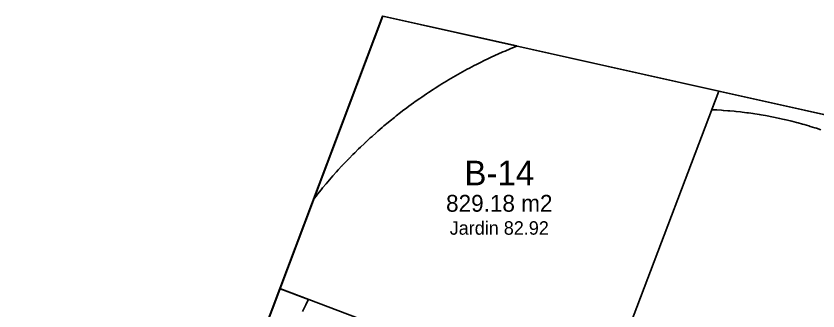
# Model space of a CAD drawing. Header units: metres. Extents: x 357848 to 358234, y 2285108 to 2285465.
# Drawn here: x 358084.9 to 358156.3, y 2285438.9 to 2285465.1 of the extents above; entities that cross this region are included whole.
import ezdxf
from ezdxf.enums import TextEntityAlignment as Align

# ---------------------------------------------------------------- set-up
doc = ezdxf.new("R2010")
doc.units = ezdxf.units.M
for name, color, linetype in [('JARDIN-DONACION-10', 3, 'Continuous'), ('LOTES', 2, 'Continuous'), ('LOTES-GRANDES', 6, 'Continuous'), ('POLIGONO', 5, 'Continuous'), ('TEXTO', 7, 'Continuous')]:
    doc.layers.add(name, color=color, linetype=linetype)

msp = doc.modelspace()

# ---------------------------------------------------------------- linework, layer by layer
at = {"layer": 'JARDIN-DONACION-10'}
msp.add_lwpolyline([(358111.464, 2285448.879), (358111.464, 2285448.878), (358111.463, 2285448.878), (358111.462, 2285448.877), (358111.461, 2285448.876), (358111.46, 2285448.876), (358111.459, 2285448.876), (358111.459, 2285448.875), (358111.458, 2285448.875), (358111.457, 2285448.875), (358111.456, 2285448.875), (358111.455, 2285448.875), (358111.454, 2285448.875), (358111.453, 2285448.876), (358111.452, 2285448.876), (358111.451, 2285448.877), (358111.45, 2285448.877), (358111.449, 2285448.878), (358111.449, 2285448.879), (358111.448, 2285448.879), (358111.448, 2285448.88), (358111.447, 2285448.881), (358111.447, 2285448.882), (358111.447, 2285448.883), (358111.446, 2285448.884), (358111.446, 2285448.885), (358111.446, 2285448.886), (358111.446, 2285448.887), (358111.447, 2285448.888), (358111.447, 2285448.889), (358117.568, 2285465.131), (358117.568, 2285465.131), (358117.568, 2285465.131), (358117.568, 2285465.132), (358117.569, 2285465.133), (358117.569, 2285465.134), (358117.57, 2285465.134), (358117.571, 2285465.135), (358117.571, 2285465.136), (358117.572, 2285465.136), (358117.573, 2285465.137), (358117.574, 2285465.137), (358117.575, 2285465.137), (358117.576, 2285465.137), (358117.577, 2285465.137), (358117.578, 2285465.137), (358117.579, 2285465.137), (358117.579, 2285465.137), (358117.579, 2285465.137), (358129.516, 2285462.474), (358129.517, 2285462.473), (358129.518, 2285462.473), (358129.519, 2285462.473), (358129.519, 2285462.472), (358129.52, 2285462.471), (358129.521, 2285462.471), (358129.522, 2285462.47), (358129.522, 2285462.469), (358129.523, 2285462.468), (358129.523, 2285462.468), (358129.523, 2285462.467), (358129.524, 2285462.466), (358129.524, 2285462.465), (358129.524, 2285462.464), (358129.524, 2285462.463), (358129.523, 2285462.462), (358129.523, 2285462.461), (358129.523, 2285462.46), (358129.522, 2285462.459), (358129.522, 2285462.458), (358129.521, 2285462.457), (358129.521, 2285462.457), (358129.52, 2285462.456), (358129.519, 2285462.456), (358129.518, 2285462.455), (358129.517, 2285462.455), (358129.129, 2285462.298), (358129.129, 2285462.298), (358128.927, 2285462.214), (358128.927, 2285462.214), (358128.477, 2285462.023), (358128.477, 2285462.023), (358128.276, 2285461.936), (358128.276, 2285461.936), (358127.83, 2285461.738), (358127.83, 2285461.738), (358127.63, 2285461.648), (358127.63, 2285461.648), (358127.187, 2285461.442), (358127.187, 2285461.442), (358126.989, 2285461.349), (358126.989, 2285461.349), (358126.549, 2285461.136), (358126.549, 2285461.136), (358126.353, 2285461.04), (358126.353, 2285461.039), (358125.916, 2285460.82), (358125.916, 2285460.82), (358125.722, 2285460.72), (358125.722, 2285460.72), (358125.289, 2285460.493), (358125.289, 2285460.493), (358125.096, 2285460.39), (358125.096, 2285460.39), (358124.667, 2285460.156), (358124.667, 2285460.156), (358124.475, 2285460.05), (358124.475, 2285460.05), (358124.05, 2285459.809), (358124.05, 2285459.809), (358123.861, 2285459.699), (358123.861, 2285459.699), (358123.44, 2285459.452), (358123.44, 2285459.452), (358123.252, 2285459.339), (358123.252, 2285459.339), (358122.835, 2285459.084), (358122.835, 2285459.084), (358122.649, 2285458.969), (358122.649, 2285458.969), (358122.236, 2285458.707), (358122.236, 2285458.707), (358122.052, 2285458.589), (358122.052, 2285458.589), (358121.644, 2285458.321), (358121.644, 2285458.321), (358121.462, 2285458.199), (358121.462, 2285458.199), (358121.058, 2285457.924), (358121.058, 2285457.924), (358120.878, 2285457.8), (358120.878, 2285457.8), (358120.478, 2285457.518), (358120.478, 2285457.518), (358120.3, 2285457.391), (358120.3, 2285457.391), (358119.905, 2285457.103), (358119.905, 2285457.103), (358119.73, 2285456.973), (358119.73, 2285456.973), (358119.34, 2285456.678), (358119.34, 2285456.678), (358119.166, 2285456.545), (358119.166, 2285456.545), (358118.781, 2285456.245), (358118.781, 2285456.244), (358118.609, 2285456.108), (358118.609, 2285456.108), (358118.229, 2285455.802), (358118.229, 2285455.802), (358118.06, 2285455.663), (358118.06, 2285455.663), (358117.685, 2285455.35), (358117.685, 2285455.35), (358117.518, 2285455.208), (358117.518, 2285455.208), (358117.148, 2285454.889), (358117.148, 2285454.889), (358116.983, 2285454.745), (358116.983, 2285454.744), (358116.619, 2285454.419), (358116.618, 2285454.419), (358116.456, 2285454.272), (358116.456, 2285454.272), (358116.097, 2285453.941), (358116.097, 2285453.941), (358115.937, 2285453.792), (358115.937, 2285453.792), (358115.583, 2285453.455), (358115.583, 2285453.455), (358115.426, 2285453.303), (358115.426, 2285453.302), (358115.078, 2285452.96), (358115.078, 2285452.96), (358114.923, 2285452.805), (358114.923, 2285452.805), (358114.58, 2285452.457), (358114.58, 2285452.457), (358114.428, 2285452.299), (358114.428, 2285452.299), (358114.091, 2285451.946), (358114.091, 2285451.946), (358113.942, 2285451.786), (358113.941, 2285451.786), (358113.61, 2285451.427), (358113.61, 2285451.426), (358113.463, 2285451.264), (358113.463, 2285451.264), (358113.138, 2285450.9), (358113.138, 2285450.9), (358112.994, 2285450.735), (358112.994, 2285450.735), (358112.675, 2285450.365), (358112.675, 2285450.365), (358112.533, 2285450.198), (358112.533, 2285450.198), (358112.22, 2285449.823), (358112.22, 2285449.823), (358112.081, 2285449.654), (358112.081, 2285449.654), (358111.774, 2285449.274), (358111.774, 2285449.273), (358111.638, 2285449.102), (358111.638, 2285449.102), (358111.464, 2285448.879)], close=True, dxfattribs=at)
for points in [[(358156.597, 2285455.006), (358156.201, 2285455.137), (358156.201, 2285455.137), (358156.061, 2285455.182), (358156.061, 2285455.182), (358155.663, 2285455.306), (358155.663, 2285455.306), (358155.522, 2285455.349), (358155.521, 2285455.349), (358155.121, 2285455.467), (358155.121, 2285455.467), (358154.98, 2285455.507), (358154.979, 2285455.508), (358154.578, 2285455.619), (358154.577, 2285455.619), (358154.435, 2285455.657), (358154.435, 2285455.657), (358154.031, 2285455.762), (358154.031, 2285455.762), (358153.888, 2285455.797), (358153.888, 2285455.797), (358153.483, 2285455.895), (358153.483, 2285455.895), (358153.339, 2285455.929), (358153.339, 2285455.929), (358152.932, 2285456.02), (358152.932, 2285456.02), (358152.788, 2285456.051), (358152.788, 2285456.051), (358152.38, 2285456.136), (358152.38, 2285456.136), (358152.235, 2285456.165), (358152.235, 2285456.165), (358151.825, 2285456.243), (358151.825, 2285456.243), (358151.68, 2285456.269), (358151.68, 2285456.269), (358151.269, 2285456.341), (358151.269, 2285456.341), (358151.124, 2285456.365), (358151.124, 2285456.365), (358150.712, 2285456.429), (358150.711, 2285456.429), (358150.566, 2285456.451), (358150.566, 2285456.451), (358150.153, 2285456.509), (358150.152, 2285456.509), (358150.006, 2285456.528), (358150.006, 2285456.528), (358149.592, 2285456.579), (358149.592, 2285456.579), (358149.446, 2285456.596), (358149.446, 2285456.596), (358149.031, 2285456.64), (358149.031, 2285456.64), (358148.884, 2285456.655), (358148.884, 2285456.655), (358148.469, 2285456.692), (358148.469, 2285456.692), (358148.322, 2285456.704), (358148.322, 2285456.704), (358147.906, 2285456.735), (358147.906, 2285456.735), (358147.759, 2285456.745), (358147.759, 2285456.745), (358147.342, 2285456.768), (358147.342, 2285456.768), (358147.195, 2285456.776), (358147.195, 2285456.776), (358146.893, 2285456.788), (358146.893, 2285456.788), (358146.892, 2285456.788), (358146.891, 2285456.788), (358146.89, 2285456.789), (358146.889, 2285456.789), (358146.888, 2285456.789), (358146.887, 2285456.79), (358146.886, 2285456.791), (358146.886, 2285456.791), (358146.885, 2285456.792), (358146.884, 2285456.793), (358146.884, 2285456.794), (358146.884, 2285456.795), (358146.883, 2285456.796), (358146.883, 2285456.797), (358146.883, 2285456.798), (358146.883, 2285456.799), (358146.883, 2285456.8), (358146.883, 2285456.801), (358146.884, 2285456.802), (358147.508, 2285458.45), (358147.508, 2285458.45), (358147.509, 2285458.451), (358147.509, 2285458.452), (358147.509, 2285458.452), (358147.51, 2285458.453), (358147.511, 2285458.454), (358147.511, 2285458.454), (358147.512, 2285458.455), (358147.513, 2285458.455), (358147.514, 2285458.456), (358147.515, 2285458.456), (358147.516, 2285458.456), (358147.517, 2285458.457), (358147.518, 2285458.457), (358147.519, 2285458.457), (358147.519, 2285458.457), (358147.52, 2285458.456), (358147.52, 2285458.456), (358177.574, 2285451.751)], [(358099.898, 2285418.242), (358108.414, 2285440.839), (358108.414, 2285440.84), (358108.414, 2285440.841), (358108.415, 2285440.842), (358108.416, 2285440.842), (358108.416, 2285440.843), (358108.417, 2285440.844), (358108.418, 2285440.844), (358108.419, 2285440.845), (358108.42, 2285440.845), (358108.421, 2285440.845), (358108.422, 2285440.846), (358108.423, 2285440.846), (358108.424, 2285440.846), (358108.425, 2285440.845), (358108.426, 2285440.845), (358108.427, 2285440.845), (358110.947, 2285439.89), (358110.948, 2285439.889), (358110.949, 2285439.889), (358110.95, 2285439.888), (358110.951, 2285439.888), (358110.951, 2285439.887), (358110.952, 2285439.886), (358110.953, 2285439.885), (358110.953, 2285439.884), (358110.953, 2285439.883), (358110.954, 2285439.883), (358110.954, 2285439.882), (358110.954, 2285439.881), (358110.954, 2285439.88), (358110.954, 2285439.879), (358110.953, 2285439.878), (358110.953, 2285439.877), (358110.953, 2285439.876), (358110.794, 2285439.561), (358110.794, 2285439.561), (358110.714, 2285439.397), (358110.714, 2285439.397), (358110.517, 2285438.99), (358110.517, 2285438.99), (358110.439, 2285438.825)]]:
    msp.add_lwpolyline(points, dxfattribs=at)
at = {"layer": 'LOTES'}
for points in [[(358132.126, 2285431.864), (358108.417, 2285440.849), (358117.568, 2285465.131), (358117.568, 2285465.132), (358117.568, 2285465.133), (358117.569, 2285465.133), (358117.57, 2285465.134), (358117.57, 2285465.135), (358117.571, 2285465.135), (358117.572, 2285465.136), (358117.573, 2285465.136), (358117.574, 2285465.137), (358117.574, 2285465.137), (358117.575, 2285465.137), (358117.576, 2285465.137), (358117.577, 2285465.137), (358117.578, 2285465.137), (358117.579, 2285465.137), (358147.511, 2285458.458), (358147.511, 2285458.458), (358139.647, 2285437.705)], [(358099.895, 2285418.233), (358108.417, 2285440.849), (358132.126, 2285431.864)]]:
    msp.add_lwpolyline(points, dxfattribs=at)
at = {"layer": 'LOTES-GRANDES'}
msp.add_lwpolyline([(358139.655, 2285437.726), (358147.508, 2285458.45), (358147.509, 2285458.451), (358147.509, 2285458.452), (358147.51, 2285458.453), (358147.51, 2285458.453), (358147.511, 2285458.454), (358147.512, 2285458.455), (358147.513, 2285458.455), (358147.513, 2285458.456), (358147.514, 2285458.456), (358147.515, 2285458.456), (358147.516, 2285458.457), (358147.517, 2285458.457), (358147.518, 2285458.457), (358147.519, 2285458.457), (358147.52, 2285458.456), (358177.585, 2285451.748)], dxfattribs=at)
at = {"layer": 'POLIGONO'}
msp.add_lwpolyline([(358047, 2285277.867), (358117.571, 2285465.139), (358234.036, 2285439.152), (358207.334, 2285382.172), (358137.836, 2285313.271), (358090.153, 2285273.099), (358086.577, 2285270.953), (358082.524, 2285270.238), (358079.543, 2285270.596), (358047, 2285277.867)], close=True, dxfattribs=at)

# ---------------------------------------------------------------- texts
at = {"layer": 'TEXTO'}
for s, height, p in [('B-14', 2.2, (358127.955, 2285451.153)), ('829.18 m2', 1.5, (358127.955, 2285448.453)), ('Jardin 82.92', 1.2, (358127.955, 2285446.253))]:
    msp.add_text(s, height=height, dxfattribs=at).set_placement(p, align=Align.MIDDLE_CENTER)

doc.saveas('drawing.dxf')
